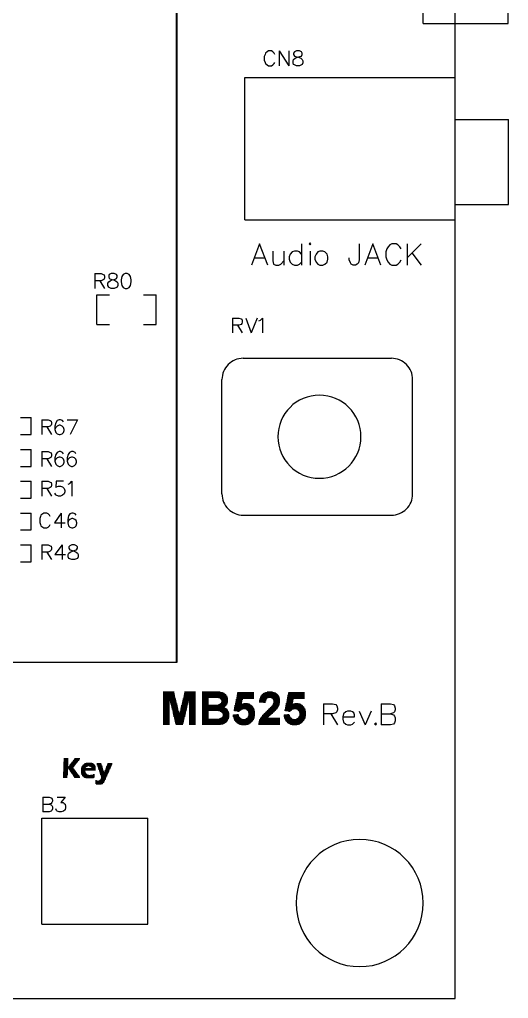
# Model space of a CAD drawing. Extents: x 38.11 to 42.78, y 50.2 to 57.
# Drawn here: x 41.623 to 42.776, y 50.2 to 52.509 of the extents above; entities that cross this region are included whole.
import ezdxf

# ---------------------------------------------------------------- set-up
doc = ezdxf.new("R2010")
doc.units = 0
doc.layers.add('gm1', color=3, linetype='CONTINUOUS')
doc.layers.add('gto', color=1, linetype='CONTINUOUS')

msp = doc.modelspace()

# ---------------------------------------------------------------- linework, layer by layer
at = {"layer": 'gm1', "color": 3}
msp.add_lwpolyline([(38.15, 50.2), (42.65, 50.2), (42.65, 57)], dxfattribs=at)
at = {"layer": 'gto', "color": 1}
for points in [[(38.15, 50.2), (42.65, 50.2), (42.65, 57)], [(42.575, 52.5), (42.575, 53.8), (42.775, 53.8)], [(42.775, 52.5), (42.775, 53.8)], [(41.993, 50.993), (41.993, 52.725)], [(41.994, 50.993), (41.994, 52.725)], [(42.575, 52.5), (42.775, 52.5)], [(42.225, 52.427), (42.223, 52.43), (42.22, 52.433), (42.217, 52.435), (42.21, 52.435), (42.207, 52.433), (42.203, 52.43), (42.202, 52.427), (42.2, 52.422), (42.2, 52.413), (42.202, 52.408), (42.203, 52.405), (42.207, 52.402), (42.21, 52.4), (42.217, 52.4), (42.22, 52.402), (42.223, 52.405), (42.225, 52.408)], [(42.235, 52.435), (42.235, 52.4)], [(42.235, 52.435), (42.258, 52.4)], [(42.258, 52.435), (42.258, 52.4)], [(42.276, 52.435), (42.271, 52.433), (42.269, 52.43), (42.269, 52.427), (42.271, 52.423), (42.274, 52.422), (42.281, 52.42), (42.286, 52.418), (42.289, 52.415), (42.291, 52.412), (42.291, 52.407), (42.289, 52.403), (42.288, 52.402), (42.283, 52.4), (42.276, 52.4), (42.271, 52.402), (42.269, 52.403), (42.268, 52.407), (42.268, 52.412), (42.269, 52.415), (42.273, 52.418), (42.278, 52.42), (42.284, 52.422), (42.288, 52.423), (42.289, 52.427), (42.289, 52.43), (42.288, 52.433), (42.283, 52.435), (42.276, 52.435)], [(42.154, 52.372), (42.65, 52.372)], [(42.154, 52.037), (42.154, 52.372)], [(42.154, 52.037), (42.65, 52.037), (42.65, 52.372)], [(42.65, 52.273), (42.776, 52.273)], [(42.776, 52.073), (42.776, 52.273)], [(42.65, 52.073), (42.776, 52.073)], [(42.208, 51.93), (42.189, 51.98), (42.17, 51.93)], [(42.288, 51.98), (42.288, 51.93)], [(42.306, 51.98), (42.308, 51.978), (42.31, 51.98), (42.308, 51.982), (42.306, 51.98)], [(42.424, 51.98), (42.424, 51.942), (42.422, 51.935), (42.419, 51.932), (42.415, 51.93), (42.41, 51.93), (42.405, 51.932), (42.403, 51.935), (42.4, 51.942), (42.4, 51.947)], [(42.475, 51.93), (42.456, 51.98), (42.437, 51.93)], [(42.523, 51.968), (42.52, 51.973), (42.515, 51.978), (42.511, 51.98), (42.501, 51.98), (42.496, 51.978), (42.492, 51.973), (42.489, 51.968), (42.487, 51.961), (42.487, 51.949), (42.489, 51.942), (42.492, 51.937), (42.496, 51.932), (42.501, 51.93), (42.511, 51.93), (42.515, 51.932), (42.52, 51.937), (42.523, 51.942)], [(42.537, 51.98), (42.537, 51.93)], [(42.57, 51.98), (42.537, 51.947)], [(42.22, 51.963), (42.22, 51.94), (42.222, 51.932), (42.227, 51.93), (42.234, 51.93), (42.239, 51.932), (42.246, 51.94)], [(42.246, 51.963), (42.246, 51.93)], [(42.288, 51.956), (42.283, 51.961), (42.278, 51.963), (42.271, 51.963), (42.266, 51.961), (42.261, 51.956), (42.259, 51.949), (42.259, 51.944), (42.261, 51.937), (42.266, 51.932), (42.271, 51.93), (42.278, 51.93), (42.283, 51.932), (42.288, 51.937)], [(42.308, 51.963), (42.308, 51.93)], [(42.331, 51.963), (42.326, 51.961), (42.322, 51.956), (42.319, 51.949), (42.319, 51.944), (42.322, 51.937), (42.326, 51.932), (42.331, 51.93), (42.338, 51.93), (42.343, 51.932), (42.348, 51.937), (42.35, 51.944), (42.35, 51.949), (42.348, 51.956), (42.343, 51.961), (42.338, 51.963), (42.331, 51.963)], [(42.548, 51.959), (42.57, 51.93)], [(42.177, 51.947), (42.201, 51.947)], [(42.444, 51.947), (42.468, 51.947)], [(41.8, 51.91), (41.8, 51.875)], [(41.8, 51.91), (41.815, 51.91), (41.82, 51.908), (41.822, 51.907), (41.823, 51.903), (41.823, 51.9), (41.822, 51.897), (41.82, 51.895), (41.815, 51.893), (41.8, 51.893)], [(41.839, 51.91), (41.834, 51.908), (41.833, 51.905), (41.833, 51.902), (41.834, 51.898), (41.838, 51.897), (41.844, 51.895), (41.849, 51.893), (41.853, 51.89), (41.854, 51.887), (41.854, 51.882), (41.853, 51.878), (41.851, 51.877), (41.846, 51.875), (41.839, 51.875), (41.834, 51.877), (41.833, 51.878), (41.831, 51.882), (41.831, 51.887), (41.833, 51.89), (41.836, 51.893), (41.841, 51.895), (41.848, 51.897), (41.851, 51.898), (41.853, 51.902), (41.853, 51.905), (41.851, 51.908), (41.846, 51.91), (41.839, 51.91)], [(41.872, 51.91), (41.867, 51.908), (41.864, 51.903), (41.862, 51.895), (41.862, 51.89), (41.864, 51.882), (41.867, 51.877), (41.872, 51.875), (41.876, 51.875), (41.881, 51.877), (41.884, 51.882), (41.886, 51.89), (41.886, 51.895), (41.884, 51.903), (41.881, 51.908), (41.876, 51.91), (41.872, 51.91)], [(41.812, 51.893), (41.823, 51.875)], [(41.805, 51.86), (41.835, 51.86)], [(41.805, 51.79), (41.805, 51.86)], [(41.915, 51.79), (41.945, 51.79), (41.945, 51.86)], [(41.915, 51.86), (41.945, 51.86)], [(42.125, 51.805), (42.125, 51.77)], [(42.125, 51.805), (42.14, 51.805), (42.145, 51.803), (42.147, 51.802), (42.148, 51.798), (42.148, 51.795), (42.147, 51.792), (42.145, 51.79), (42.14, 51.788), (42.125, 51.788)], [(42.156, 51.805), (42.169, 51.77)], [(42.183, 51.805), (42.169, 51.77)], [(42.187, 51.798), (42.191, 51.8), (42.196, 51.805), (42.196, 51.77)], [(41.805, 51.79), (41.835, 51.79)], [(42.137, 51.788), (42.148, 51.77)], [(42.15, 51.71), (42.5, 51.71)], [(42.1, 51.39), (42.1, 51.66)], [(42.55, 51.39), (42.55, 51.66)], [(41.625, 51.57), (41.65, 51.57)], [(41.65, 51.53), (41.65, 51.57)], [(41.675, 51.565), (41.675, 51.53)], [(41.675, 51.565), (41.69, 51.565), (41.695, 51.563), (41.697, 51.562), (41.698, 51.558), (41.698, 51.555), (41.697, 51.552), (41.695, 51.55), (41.69, 51.548), (41.675, 51.548)], [(41.726, 51.56), (41.724, 51.563), (41.719, 51.565), (41.716, 51.565), (41.711, 51.563), (41.708, 51.558), (41.706, 51.55), (41.706, 51.542), (41.708, 51.535), (41.711, 51.532), (41.716, 51.53), (41.718, 51.53), (41.723, 51.532), (41.726, 51.535), (41.728, 51.54), (41.728, 51.542), (41.726, 51.547), (41.723, 51.55), (41.718, 51.552), (41.716, 51.552), (41.711, 51.55), (41.708, 51.547), (41.706, 51.542)], [(41.735, 51.565), (41.759, 51.565)], [(41.759, 51.565), (41.742, 51.53)], [(41.687, 51.548), (41.698, 51.53)], [(41.625, 51.53), (41.65, 51.53)], [(41.625, 51.495), (41.65, 51.495)], [(41.65, 51.455), (41.65, 51.495)], [(41.675, 51.49), (41.675, 51.455)], [(41.675, 51.49), (41.69, 51.49), (41.695, 51.488), (41.697, 51.487), (41.698, 51.483), (41.698, 51.48), (41.697, 51.477), (41.695, 51.475), (41.69, 51.473), (41.675, 51.473)], [(41.687, 51.473), (41.698, 51.455)], [(41.726, 51.485), (41.724, 51.488), (41.719, 51.49), (41.716, 51.49), (41.711, 51.488), (41.708, 51.483), (41.706, 51.475), (41.706, 51.467), (41.708, 51.46), (41.711, 51.457), (41.716, 51.455), (41.718, 51.455), (41.723, 51.457), (41.726, 51.46), (41.728, 51.465), (41.728, 51.467), (41.726, 51.472), (41.723, 51.475), (41.718, 51.477), (41.716, 51.477), (41.711, 51.475), (41.708, 51.472), (41.706, 51.467)], [(41.755, 51.485), (41.754, 51.488), (41.749, 51.49), (41.745, 51.49), (41.74, 51.488), (41.737, 51.483), (41.735, 51.475), (41.735, 51.467), (41.737, 51.46), (41.74, 51.457), (41.745, 51.455), (41.747, 51.455), (41.752, 51.457), (41.755, 51.46), (41.757, 51.465), (41.757, 51.467), (41.755, 51.472), (41.752, 51.475), (41.747, 51.477), (41.745, 51.477), (41.74, 51.475), (41.737, 51.472), (41.735, 51.467)], [(41.625, 51.455), (41.65, 51.455)], [(41.625, 51.38), (41.65, 51.38), (41.65, 51.42)], [(41.625, 51.42), (41.65, 51.42)], [(41.675, 51.42), (41.675, 51.385)], [(41.675, 51.42), (41.69, 51.42), (41.695, 51.418), (41.697, 51.417), (41.698, 51.413), (41.698, 51.41), (41.697, 51.407), (41.695, 51.405), (41.69, 51.403), (41.675, 51.403)], [(41.687, 51.403), (41.698, 51.385)], [(41.726, 51.42), (41.709, 51.42), (41.708, 51.405), (41.709, 51.407), (41.714, 51.408), (41.719, 51.408), (41.724, 51.407), (41.728, 51.403), (41.729, 51.398), (41.729, 51.395), (41.728, 51.39), (41.724, 51.387), (41.719, 51.385), (41.714, 51.385), (41.709, 51.387), (41.708, 51.388), (41.706, 51.392)], [(41.737, 51.413), (41.741, 51.415), (41.746, 51.42), (41.746, 51.385)], [(41.625, 51.305), (41.65, 51.305), (41.65, 51.345)], [(41.625, 51.345), (41.65, 51.345)], [(41.695, 51.337), (41.693, 51.34), (41.69, 51.343), (41.687, 51.345), (41.68, 51.345), (41.677, 51.343), (41.673, 51.34), (41.672, 51.337), (41.67, 51.332), (41.67, 51.323), (41.672, 51.318), (41.673, 51.315), (41.677, 51.312), (41.68, 51.31), (41.687, 51.31), (41.69, 51.312), (41.693, 51.315), (41.695, 51.318)], [(41.721, 51.345), (41.705, 51.322), (41.73, 51.322)], [(41.721, 51.345), (41.721, 51.31)], [(41.756, 51.34), (41.754, 51.343), (41.749, 51.345), (41.746, 51.345), (41.741, 51.343), (41.738, 51.338), (41.736, 51.33), (41.736, 51.322), (41.738, 51.315), (41.741, 51.312), (41.746, 51.31), (41.748, 51.31), (41.753, 51.312), (41.756, 51.315), (41.758, 51.32), (41.758, 51.322), (41.756, 51.327), (41.753, 51.33), (41.748, 51.332), (41.746, 51.332), (41.741, 51.33), (41.738, 51.327), (41.736, 51.322)], [(42.15, 51.34), (42.5, 51.34)], [(41.625, 51.27), (41.65, 51.27)], [(41.65, 51.23), (41.65, 51.27)], [(41.675, 51.27), (41.675, 51.235)], [(41.675, 51.27), (41.69, 51.27), (41.695, 51.268), (41.697, 51.267), (41.698, 51.263), (41.698, 51.26), (41.697, 51.257), (41.695, 51.255), (41.69, 51.253), (41.675, 51.253)], [(41.723, 51.27), (41.706, 51.247), (41.731, 51.247)], [(41.723, 51.27), (41.723, 51.235)], [(41.746, 51.27), (41.741, 51.268), (41.739, 51.265), (41.739, 51.262), (41.741, 51.258), (41.744, 51.257), (41.751, 51.255), (41.756, 51.253), (41.759, 51.25), (41.761, 51.247), (41.761, 51.242), (41.759, 51.238), (41.757, 51.237), (41.752, 51.235), (41.746, 51.235), (41.741, 51.237), (41.739, 51.238), (41.737, 51.242), (41.737, 51.247), (41.739, 51.25), (41.742, 51.253), (41.747, 51.255), (41.754, 51.257), (41.757, 51.258), (41.759, 51.262), (41.759, 51.265), (41.757, 51.268), (41.752, 51.27), (41.746, 51.27)], [(41.687, 51.253), (41.698, 51.235)], [(41.625, 51.23), (41.65, 51.23)], [(39.999, 50.993), (41.993, 50.993)], [(40, 50.993), (41.994, 50.993)], [(41.961, 50.923), (41.987, 50.923)], [(41.961, 50.922), (41.987, 50.922)], [(41.961, 50.921), (41.987, 50.921)], [(41.961, 50.92), (41.987, 50.92)], [(41.961, 50.919), (41.988, 50.919)], [(41.961, 50.918), (41.988, 50.918)], [(41.961, 50.917), (41.988, 50.917)], [(41.961, 50.916), (41.988, 50.916)], [(41.961, 50.915), (41.989, 50.915)], [(41.961, 50.914), (41.989, 50.914)], [(42.01, 50.915), (42.038, 50.915)], [(42.01, 50.914), (42.038, 50.914)], [(42.011, 50.919), (42.038, 50.919)], [(42.011, 50.918), (42.038, 50.918)], [(42.011, 50.917), (42.038, 50.917)], [(42.011, 50.916), (42.038, 50.916)], [(42.012, 50.923), (42.038, 50.923)], [(42.012, 50.922), (42.038, 50.922)], [(42.012, 50.921), (42.038, 50.921)], [(42.012, 50.92), (42.038, 50.92)], [(42.053, 50.923), (42.096, 50.923)], [(42.053, 50.922), (42.101, 50.922)], [(42.053, 50.921), (42.103, 50.921)], [(42.053, 50.92), (42.105, 50.92)], [(42.053, 50.919), (42.106, 50.919)], [(42.053, 50.918), (42.108, 50.918)], [(42.053, 50.917), (42.109, 50.917)], [(42.053, 50.916), (42.11, 50.916)], [(42.053, 50.915), (42.11, 50.915)], [(42.053, 50.914), (42.111, 50.914)], [(42.135, 50.915), (42.175, 50.915)], [(42.135, 50.914), (42.175, 50.914)], [(42.136, 50.92), (42.175, 50.92)], [(42.136, 50.919), (42.175, 50.919)], [(42.136, 50.918), (42.175, 50.918)], [(42.136, 50.917), (42.175, 50.917)], [(42.136, 50.916), (42.175, 50.916)], [(42.137, 50.922), (42.175, 50.922)], [(42.137, 50.921), (42.175, 50.921)], [(42.192, 50.914), (42.234, 50.914)], [(42.193, 50.915), (42.233, 50.915)], [(42.194, 50.916), (42.232, 50.916)], [(42.195, 50.917), (42.231, 50.917)], [(42.196, 50.918), (42.23, 50.918)], [(42.197, 50.919), (42.229, 50.919)], [(42.199, 50.92), (42.227, 50.92)], [(42.201, 50.921), (42.226, 50.921)], [(42.203, 50.922), (42.223, 50.922)], [(42.207, 50.923), (42.219, 50.923)], [(42.255, 50.915), (42.295, 50.915)], [(42.255, 50.914), (42.295, 50.914)], [(42.256, 50.92), (42.295, 50.92)], [(42.256, 50.919), (42.295, 50.919)], [(42.256, 50.918), (42.295, 50.918)], [(42.256, 50.917), (42.295, 50.917)], [(42.256, 50.916), (42.295, 50.916)], [(42.257, 50.922), (42.295, 50.922)], [(42.257, 50.921), (42.295, 50.921)], [(41.961, 50.913), (41.989, 50.913)], [(41.961, 50.912), (41.989, 50.912)], [(41.961, 50.911), (41.99, 50.911)], [(41.961, 50.91), (41.99, 50.91)], [(41.961, 50.909), (41.99, 50.909)], [(41.961, 50.908), (41.99, 50.908)], [(41.961, 50.907), (41.976, 50.907)], [(41.961, 50.906), (41.976, 50.906)], [(41.961, 50.905), (41.976, 50.905)], [(41.961, 50.904), (41.976, 50.904)], [(41.961, 50.903), (41.976, 50.903)], [(41.961, 50.902), (41.976, 50.902)], [(41.961, 50.901), (41.976, 50.901)], [(41.961, 50.9), (41.976, 50.9)], [(41.961, 50.899), (41.976, 50.899)], [(41.961, 50.898), (41.976, 50.898)], [(41.961, 50.897), (41.976, 50.897)], [(41.961, 50.896), (41.976, 50.896)], [(41.961, 50.895), (41.976, 50.895)], [(41.961, 50.894), (41.976, 50.894)], [(41.961, 50.893), (41.976, 50.893)], [(41.961, 50.892), (41.976, 50.892)], [(41.961, 50.891), (41.976, 50.891)], [(41.977, 50.907), (41.991, 50.907)], [(41.977, 50.906), (41.991, 50.906)], [(41.977, 50.905), (41.991, 50.905)], [(41.977, 50.904), (41.991, 50.904)], [(41.977, 50.903), (41.992, 50.903)], [(41.978, 50.902), (41.992, 50.902)], [(41.978, 50.901), (41.992, 50.901)], [(41.978, 50.9), (41.992, 50.9)], [(41.978, 50.899), (41.993, 50.899)], [(41.979, 50.898), (41.993, 50.898)], [(41.979, 50.897), (41.993, 50.897)], [(41.979, 50.896), (41.993, 50.896)], [(41.979, 50.895), (41.994, 50.895)], [(41.98, 50.894), (41.994, 50.894)], [(41.98, 50.893), (41.994, 50.893)], [(41.98, 50.892), (41.994, 50.892)], [(41.98, 50.891), (41.995, 50.891)], [(42.004, 50.891), (42.019, 50.891)], [(42.005, 50.895), (42.02, 50.895)], [(42.005, 50.894), (42.019, 50.894)], [(42.005, 50.893), (42.019, 50.893)], [(42.005, 50.892), (42.019, 50.892)], [(42.006, 50.899), (42.021, 50.899)], [(42.006, 50.898), (42.02, 50.898)], [(42.006, 50.897), (42.02, 50.897)], [(42.006, 50.896), (42.02, 50.896)], [(42.007, 50.903), (42.022, 50.903)], [(42.007, 50.902), (42.021, 50.902)], [(42.007, 50.901), (42.021, 50.901)], [(42.007, 50.9), (42.021, 50.9)], [(42.008, 50.907), (42.022, 50.907)], [(42.008, 50.906), (42.022, 50.906)], [(42.008, 50.905), (42.022, 50.905)], [(42.008, 50.904), (42.022, 50.904)], [(42.009, 50.911), (42.038, 50.911)], [(42.009, 50.91), (42.038, 50.91)], [(42.009, 50.909), (42.038, 50.909)], [(42.009, 50.908), (42.038, 50.908)], [(42.01, 50.913), (42.038, 50.913)], [(42.01, 50.912), (42.038, 50.912)], [(42.023, 50.907), (42.038, 50.907)], [(42.023, 50.906), (42.038, 50.906)], [(42.023, 50.905), (42.038, 50.905)], [(42.023, 50.904), (42.038, 50.904)], [(42.023, 50.903), (42.038, 50.903)], [(42.023, 50.902), (42.038, 50.902)], [(42.023, 50.901), (42.038, 50.901)], [(42.023, 50.9), (42.038, 50.9)], [(42.023, 50.899), (42.038, 50.899)], [(42.023, 50.898), (42.038, 50.898)], [(42.023, 50.897), (42.038, 50.897)], [(42.023, 50.896), (42.038, 50.896)], [(42.023, 50.895), (42.038, 50.895)], [(42.023, 50.894), (42.038, 50.894)], [(42.023, 50.893), (42.038, 50.893)], [(42.023, 50.892), (42.038, 50.892)], [(42.023, 50.891), (42.038, 50.891)], [(42.053, 50.913), (42.112, 50.913)], [(42.053, 50.912), (42.112, 50.912)], [(42.053, 50.911), (42.113, 50.911)], [(42.053, 50.91), (42.068, 50.91)], [(42.053, 50.909), (42.068, 50.909)], [(42.053, 50.908), (42.068, 50.908)], [(42.053, 50.907), (42.068, 50.907)], [(42.053, 50.906), (42.068, 50.906)], [(42.053, 50.905), (42.068, 50.905)], [(42.053, 50.904), (42.068, 50.904)], [(42.053, 50.903), (42.068, 50.903)], [(42.053, 50.902), (42.068, 50.902)], [(42.053, 50.901), (42.068, 50.901)], [(42.053, 50.9), (42.068, 50.9)], [(42.053, 50.899), (42.068, 50.899)], [(42.053, 50.898), (42.068, 50.898)], [(42.053, 50.897), (42.068, 50.897)], [(42.053, 50.896), (42.068, 50.896)], [(42.053, 50.895), (42.068, 50.895)], [(42.053, 50.894), (42.068, 50.894)], [(42.053, 50.893), (42.068, 50.893)], [(42.053, 50.892), (42.11, 50.892)], [(42.053, 50.891), (42.109, 50.891)], [(42.092, 50.91), (42.113, 50.91)], [(42.092, 50.893), (42.111, 50.893)], [(42.094, 50.894), (42.111, 50.894)], [(42.095, 50.909), (42.113, 50.909)], [(42.096, 50.908), (42.114, 50.908)], [(42.096, 50.895), (42.112, 50.895)], [(42.097, 50.907), (42.114, 50.907)], [(42.097, 50.896), (42.112, 50.896)], [(42.098, 50.906), (42.114, 50.906)], [(42.098, 50.905), (42.114, 50.905)], [(42.098, 50.898), (42.113, 50.898)], [(42.098, 50.897), (42.113, 50.897)], [(42.099, 50.904), (42.114, 50.904)], [(42.099, 50.903), (42.114, 50.903)], [(42.099, 50.902), (42.114, 50.902)], [(42.099, 50.901), (42.114, 50.901)], [(42.099, 50.9), (42.114, 50.9)], [(42.099, 50.899), (42.113, 50.899)], [(42.13, 50.891), (42.17, 50.891)], [(42.131, 50.896), (42.146, 50.896)], [(42.131, 50.895), (42.146, 50.895)], [(42.131, 50.894), (42.146, 50.894)], [(42.131, 50.893), (42.167, 50.893)], [(42.131, 50.892), (42.169, 50.892)], [(42.132, 50.9), (42.147, 50.9)], [(42.132, 50.899), (42.147, 50.899)], [(42.132, 50.898), (42.147, 50.898)], [(42.132, 50.897), (42.147, 50.897)], [(42.133, 50.905), (42.148, 50.905)], [(42.133, 50.904), (42.148, 50.904)], [(42.133, 50.903), (42.148, 50.903)], [(42.133, 50.902), (42.148, 50.902)], [(42.133, 50.901), (42.148, 50.901)], [(42.134, 50.91), (42.175, 50.91)], [(42.134, 50.909), (42.175, 50.909)], [(42.134, 50.908), (42.175, 50.908)], [(42.134, 50.907), (42.149, 50.907)], [(42.134, 50.906), (42.149, 50.906)], [(42.135, 50.913), (42.175, 50.913)], [(42.135, 50.912), (42.175, 50.912)], [(42.135, 50.911), (42.175, 50.911)], [(42.147, 50.894), (42.166, 50.894)], [(42.149, 50.895), (42.164, 50.895)], [(42.152, 50.896), (42.16, 50.896)], [(42.188, 50.903), (42.204, 50.903)], [(42.188, 50.902), (42.203, 50.902)], [(42.188, 50.901), (42.203, 50.901)], [(42.188, 50.9), (42.203, 50.9)], [(42.189, 50.907), (42.205, 50.907)], [(42.189, 50.906), (42.205, 50.906)], [(42.189, 50.905), (42.204, 50.905)], [(42.189, 50.904), (42.204, 50.904)], [(42.19, 50.91), (42.209, 50.91)], [(42.19, 50.909), (42.207, 50.909)], [(42.19, 50.908), (42.206, 50.908)], [(42.191, 50.912), (42.235, 50.912)], [(42.191, 50.911), (42.235, 50.911)], [(42.192, 50.913), (42.234, 50.913)], [(42.198, 50.899), (42.203, 50.899)], [(42.216, 50.91), (42.236, 50.91)], [(42.218, 50.909), (42.236, 50.909)], [(42.219, 50.908), (42.236, 50.908)], [(42.219, 50.892), (42.235, 50.892)], [(42.219, 50.891), (42.234, 50.891)], [(42.22, 50.907), (42.237, 50.907)], [(42.22, 50.894), (42.236, 50.894)], [(42.22, 50.893), (42.235, 50.893)], [(42.221, 50.906), (42.237, 50.906)], [(42.221, 50.905), (42.237, 50.905)], [(42.221, 50.896), (42.236, 50.896)], [(42.221, 50.895), (42.236, 50.895)], [(42.222, 50.904), (42.237, 50.904)], [(42.222, 50.903), (42.237, 50.903)], [(42.222, 50.902), (42.237, 50.902)], [(42.222, 50.901), (42.237, 50.901)], [(42.222, 50.9), (42.237, 50.9)], [(42.222, 50.899), (42.237, 50.899)], [(42.222, 50.898), (42.237, 50.898)], [(42.222, 50.897), (42.236, 50.897)], [(42.25, 50.891), (42.29, 50.891)], [(42.251, 50.896), (42.266, 50.896)], [(42.251, 50.895), (42.266, 50.895)], [(42.251, 50.894), (42.266, 50.894)], [(42.251, 50.893), (42.287, 50.893)], [(42.251, 50.892), (42.289, 50.892)], [(42.252, 50.9), (42.267, 50.9)], [(42.252, 50.899), (42.267, 50.899)], [(42.252, 50.898), (42.267, 50.898)], [(42.252, 50.897), (42.267, 50.897)], [(42.253, 50.905), (42.268, 50.905)], [(42.253, 50.904), (42.268, 50.904)], [(42.253, 50.903), (42.268, 50.903)], [(42.253, 50.902), (42.268, 50.902)], [(42.253, 50.901), (42.268, 50.901)], [(42.254, 50.91), (42.295, 50.91)], [(42.254, 50.909), (42.295, 50.909)], [(42.254, 50.908), (42.295, 50.908)], [(42.254, 50.907), (42.269, 50.907)], [(42.254, 50.906), (42.269, 50.906)], [(42.255, 50.913), (42.295, 50.913)], [(42.255, 50.912), (42.295, 50.912)], [(42.255, 50.911), (42.295, 50.911)], [(42.267, 50.894), (42.286, 50.894)], [(42.269, 50.895), (42.284, 50.895)], [(42.272, 50.896), (42.28, 50.896)], [(42.34, 50.895), (42.34, 50.845)], [(42.34, 50.895), (42.361, 50.895), (42.369, 50.893), (42.371, 50.89), (42.373, 50.885), (42.373, 50.881), (42.371, 50.876), (42.369, 50.874), (42.361, 50.871), (42.34, 50.871)], [(42.476, 50.895), (42.476, 50.845)], [(42.476, 50.895), (42.498, 50.895), (42.505, 50.893), (42.507, 50.89), (42.509, 50.885), (42.509, 50.881), (42.507, 50.876), (42.505, 50.874), (42.498, 50.871)], [(41.961, 50.89), (41.976, 50.89)], [(41.961, 50.889), (41.976, 50.889)], [(41.961, 50.888), (41.976, 50.888)], [(41.961, 50.887), (41.976, 50.887)], [(41.961, 50.886), (41.976, 50.886)], [(41.961, 50.885), (41.976, 50.885)], [(41.961, 50.884), (41.976, 50.884)], [(41.961, 50.883), (41.976, 50.883)], [(41.961, 50.882), (41.976, 50.882)], [(41.961, 50.881), (41.976, 50.881)], [(41.961, 50.88), (41.976, 50.88)], [(41.961, 50.879), (41.976, 50.879)], [(41.961, 50.878), (41.976, 50.878)], [(41.961, 50.877), (41.976, 50.877)], [(41.961, 50.876), (41.976, 50.876)], [(41.961, 50.875), (41.976, 50.875)], [(41.961, 50.874), (41.976, 50.874)], [(41.961, 50.873), (41.976, 50.873)], [(41.961, 50.872), (41.976, 50.872)], [(41.961, 50.871), (41.976, 50.871)], [(41.961, 50.87), (41.976, 50.87)], [(41.961, 50.869), (41.976, 50.869)], [(41.961, 50.868), (41.976, 50.868)], [(41.981, 50.89), (41.995, 50.89)], [(41.981, 50.889), (41.995, 50.889)], [(41.981, 50.888), (41.995, 50.888)], [(41.981, 50.887), (41.996, 50.887)], [(41.982, 50.886), (41.996, 50.886)], [(41.982, 50.885), (41.996, 50.885)], [(41.982, 50.884), (41.996, 50.884)], [(41.982, 50.883), (41.997, 50.883)], [(41.983, 50.882), (41.997, 50.882)], [(41.983, 50.881), (41.997, 50.881)], [(41.983, 50.88), (41.997, 50.88)], [(41.983, 50.879), (41.997, 50.879)], [(41.984, 50.878), (41.998, 50.878)], [(41.984, 50.877), (41.998, 50.877)], [(41.984, 50.876), (41.998, 50.876)], [(41.984, 50.875), (41.998, 50.875)], [(41.984, 50.874), (41.999, 50.874)], [(41.985, 50.873), (41.999, 50.873)], [(41.985, 50.872), (41.999, 50.872)], [(41.985, 50.871), (41.999, 50.871)], [(41.985, 50.87), (42.014, 50.87)], [(41.986, 50.869), (42.013, 50.869)], [(41.986, 50.868), (42.013, 50.868)], [(42, 50.874), (42.015, 50.874)], [(42, 50.873), (42.014, 50.873)], [(42, 50.872), (42.014, 50.872)], [(42, 50.871), (42.014, 50.871)], [(42.001, 50.878), (42.015, 50.878)], [(42.001, 50.877), (42.015, 50.877)], [(42.001, 50.876), (42.015, 50.876)], [(42.001, 50.875), (42.015, 50.875)], [(42.002, 50.883), (42.017, 50.883)], [(42.002, 50.882), (42.016, 50.882)], [(42.002, 50.881), (42.016, 50.881)], [(42.002, 50.88), (42.016, 50.88)], [(42.002, 50.879), (42.016, 50.879)], [(42.003, 50.887), (42.018, 50.887)], [(42.003, 50.886), (42.017, 50.886)], [(42.003, 50.885), (42.017, 50.885)], [(42.003, 50.884), (42.017, 50.884)], [(42.004, 50.89), (42.018, 50.89)], [(42.004, 50.889), (42.018, 50.889)], [(42.004, 50.888), (42.018, 50.888)], [(42.023, 50.89), (42.038, 50.89)], [(42.023, 50.889), (42.038, 50.889)], [(42.023, 50.888), (42.038, 50.888)], [(42.023, 50.887), (42.038, 50.887)], [(42.023, 50.886), (42.038, 50.886)], [(42.023, 50.885), (42.038, 50.885)], [(42.023, 50.884), (42.038, 50.884)], [(42.023, 50.883), (42.038, 50.883)], [(42.023, 50.882), (42.038, 50.882)], [(42.023, 50.881), (42.038, 50.881)], [(42.023, 50.88), (42.038, 50.88)], [(42.023, 50.879), (42.038, 50.879)], [(42.023, 50.878), (42.038, 50.878)], [(42.023, 50.877), (42.038, 50.877)], [(42.023, 50.876), (42.038, 50.876)], [(42.023, 50.875), (42.038, 50.875)], [(42.023, 50.874), (42.038, 50.874)], [(42.023, 50.873), (42.038, 50.873)], [(42.023, 50.872), (42.038, 50.872)], [(42.023, 50.871), (42.038, 50.871)], [(42.023, 50.87), (42.038, 50.87)], [(42.023, 50.869), (42.038, 50.869)], [(42.023, 50.868), (42.038, 50.868)], [(42.053, 50.89), (42.108, 50.89)], [(42.053, 50.889), (42.107, 50.889)], [(42.053, 50.888), (42.105, 50.888)], [(42.053, 50.887), (42.104, 50.887)], [(42.053, 50.886), (42.106, 50.886)], [(42.053, 50.885), (42.108, 50.885)], [(42.053, 50.884), (42.11, 50.884)], [(42.053, 50.883), (42.111, 50.883)], [(42.053, 50.882), (42.112, 50.882)], [(42.053, 50.881), (42.113, 50.881)], [(42.053, 50.88), (42.114, 50.88)], [(42.053, 50.879), (42.068, 50.879)], [(42.053, 50.878), (42.068, 50.878)], [(42.053, 50.877), (42.068, 50.877)], [(42.053, 50.876), (42.068, 50.876)], [(42.053, 50.875), (42.068, 50.875)], [(42.053, 50.874), (42.068, 50.874)], [(42.053, 50.873), (42.068, 50.873)], [(42.053, 50.872), (42.068, 50.872)], [(42.053, 50.871), (42.068, 50.871)], [(42.053, 50.87), (42.068, 50.87)], [(42.053, 50.869), (42.068, 50.869)], [(42.053, 50.868), (42.068, 50.868)], [(42.092, 50.879), (42.114, 50.879)], [(42.096, 50.878), (42.115, 50.878)], [(42.098, 50.877), (42.115, 50.877)], [(42.099, 50.876), (42.116, 50.876)], [(42.1, 50.875), (42.116, 50.875)], [(42.101, 50.874), (42.116, 50.874)], [(42.101, 50.873), (42.117, 50.873)], [(42.102, 50.872), (42.117, 50.872)], [(42.102, 50.871), (42.117, 50.871)], [(42.102, 50.87), (42.117, 50.87)], [(42.102, 50.869), (42.117, 50.869)], [(42.102, 50.868), (42.117, 50.868)], [(42.126, 50.868), (42.139, 50.868)], [(42.127, 50.869), (42.139, 50.869)], [(42.128, 50.881), (42.145, 50.881)], [(42.128, 50.88), (42.143, 50.88)], [(42.129, 50.886), (42.174, 50.886)], [(42.129, 50.885), (42.175, 50.885)], [(42.129, 50.884), (42.175, 50.884)], [(42.129, 50.883), (42.149, 50.883)], [(42.129, 50.882), (42.146, 50.882)], [(42.13, 50.89), (42.171, 50.89)], [(42.13, 50.889), (42.172, 50.889)], [(42.13, 50.888), (42.173, 50.888)], [(42.13, 50.887), (42.174, 50.887)], [(42.13, 50.879), (42.142, 50.879)], [(42.135, 50.87), (42.139, 50.87)], [(42.137, 50.878), (42.141, 50.878)], [(42.156, 50.883), (42.176, 50.883)], [(42.158, 50.882), (42.176, 50.882)], [(42.159, 50.881), (42.177, 50.881)], [(42.16, 50.88), (42.177, 50.88)], [(42.161, 50.879), (42.177, 50.879)], [(42.162, 50.878), (42.177, 50.878)], [(42.162, 50.877), (42.178, 50.877)], [(42.162, 50.876), (42.178, 50.876)], [(42.163, 50.875), (42.178, 50.875)], [(42.163, 50.874), (42.178, 50.874)], [(42.163, 50.873), (42.178, 50.873)], [(42.163, 50.872), (42.178, 50.872)], [(42.163, 50.871), (42.178, 50.871)], [(42.163, 50.87), (42.178, 50.87)], [(42.163, 50.869), (42.178, 50.869)], [(42.163, 50.868), (42.178, 50.868)], [(42.196, 50.868), (42.213, 50.868)], [(42.197, 50.869), (42.214, 50.869)], [(42.198, 50.87), (42.215, 50.87)], [(42.199, 50.871), (42.217, 50.871)], [(42.2, 50.872), (42.218, 50.872)], [(42.201, 50.873), (42.219, 50.873)], [(42.202, 50.874), (42.22, 50.874)], [(42.203, 50.875), (42.221, 50.875)], [(42.204, 50.876), (42.222, 50.876)], [(42.205, 50.877), (42.223, 50.877)], [(42.206, 50.878), (42.224, 50.878)], [(42.207, 50.879), (42.225, 50.879)], [(42.208, 50.88), (42.226, 50.88)], [(42.209, 50.881), (42.227, 50.881)], [(42.21, 50.882), (42.228, 50.882)], [(42.211, 50.883), (42.229, 50.883)], [(42.212, 50.884), (42.23, 50.884)], [(42.213, 50.885), (42.231, 50.885)], [(42.214, 50.886), (42.231, 50.886)], [(42.215, 50.887), (42.232, 50.887)], [(42.216, 50.888), (42.233, 50.888)], [(42.217, 50.889), (42.233, 50.889)], [(42.218, 50.89), (42.234, 50.89)], [(42.246, 50.868), (42.259, 50.868)], [(42.247, 50.869), (42.259, 50.869)], [(42.248, 50.881), (42.265, 50.881)], [(42.248, 50.88), (42.263, 50.88)], [(42.249, 50.886), (42.294, 50.886)], [(42.249, 50.885), (42.295, 50.885)], [(42.249, 50.884), (42.295, 50.884)], [(42.249, 50.883), (42.269, 50.883)], [(42.249, 50.882), (42.266, 50.882)], [(42.25, 50.89), (42.291, 50.89)], [(42.25, 50.889), (42.292, 50.889)], [(42.25, 50.888), (42.293, 50.888)], [(42.25, 50.887), (42.294, 50.887)], [(42.25, 50.879), (42.262, 50.879)], [(42.255, 50.87), (42.259, 50.87)], [(42.257, 50.878), (42.261, 50.878)], [(42.276, 50.883), (42.296, 50.883)], [(42.278, 50.882), (42.296, 50.882)], [(42.279, 50.881), (42.297, 50.881)], [(42.28, 50.88), (42.297, 50.88)], [(42.281, 50.879), (42.297, 50.879)], [(42.282, 50.878), (42.297, 50.878)], [(42.282, 50.877), (42.298, 50.877)], [(42.282, 50.876), (42.298, 50.876)], [(42.283, 50.875), (42.298, 50.875)], [(42.283, 50.874), (42.298, 50.874)], [(42.283, 50.873), (42.298, 50.873)], [(42.283, 50.872), (42.298, 50.872)], [(42.283, 50.871), (42.298, 50.871)], [(42.283, 50.87), (42.298, 50.87)], [(42.283, 50.869), (42.298, 50.869)], [(42.283, 50.868), (42.298, 50.868)], [(42.357, 50.871), (42.373, 50.845)], [(42.385, 50.864), (42.413, 50.864), (42.413, 50.869), (42.411, 50.874), (42.408, 50.876), (42.404, 50.878), (42.396, 50.878), (42.392, 50.876), (42.387, 50.871), (42.385, 50.864), (42.385, 50.859), (42.387, 50.852), (42.392, 50.847), (42.396, 50.845), (42.404, 50.845), (42.408, 50.847), (42.413, 50.852)], [(42.424, 50.878), (42.438, 50.845)], [(42.452, 50.878), (42.438, 50.845)], [(42.476, 50.871), (42.498, 50.871), (42.505, 50.869), (42.507, 50.866), (42.509, 50.862), (42.509, 50.855), (42.507, 50.85), (42.505, 50.847), (42.498, 50.845), (42.476, 50.845)], [(41.961, 50.867), (41.976, 50.867)], [(41.961, 50.866), (41.976, 50.866)], [(41.961, 50.865), (41.976, 50.865)], [(41.961, 50.864), (41.976, 50.864)], [(41.961, 50.863), (41.976, 50.863)], [(41.961, 50.862), (41.976, 50.862)], [(41.961, 50.861), (41.976, 50.861)], [(41.961, 50.86), (41.976, 50.86)], [(41.961, 50.859), (41.976, 50.859)], [(41.961, 50.858), (41.976, 50.858)], [(41.961, 50.857), (41.976, 50.857)], [(41.961, 50.856), (41.976, 50.856)], [(41.961, 50.855), (41.976, 50.855)], [(41.961, 50.854), (41.976, 50.854)], [(41.961, 50.853), (41.976, 50.853)], [(41.961, 50.852), (41.976, 50.852)], [(41.961, 50.851), (41.976, 50.851)], [(41.961, 50.85), (41.976, 50.85)], [(41.961, 50.849), (41.976, 50.849)], [(41.961, 50.848), (41.976, 50.848)], [(41.961, 50.847), (41.976, 50.847)], [(41.986, 50.867), (42.013, 50.867)], [(41.986, 50.866), (42.013, 50.866)], [(41.987, 50.865), (42.012, 50.865)], [(41.987, 50.864), (42.012, 50.864)], [(41.987, 50.863), (42.012, 50.863)], [(41.987, 50.862), (42.012, 50.862)], [(41.988, 50.861), (42.011, 50.861)], [(41.988, 50.86), (42.011, 50.86)], [(41.988, 50.859), (42.011, 50.859)], [(41.988, 50.858), (42.011, 50.858)], [(41.989, 50.857), (42.01, 50.857)], [(41.989, 50.856), (42.01, 50.856)], [(41.989, 50.855), (42.01, 50.855)], [(41.989, 50.854), (42.01, 50.854)], [(41.99, 50.853), (42.009, 50.853)], [(41.99, 50.852), (42.009, 50.852)], [(41.99, 50.851), (42.009, 50.851)], [(41.99, 50.85), (42.009, 50.85)], [(41.991, 50.849), (42.008, 50.849)], [(41.991, 50.848), (42.008, 50.848)], [(41.991, 50.847), (42.008, 50.847)], [(42.023, 50.867), (42.038, 50.867)], [(42.023, 50.866), (42.038, 50.866)], [(42.023, 50.865), (42.038, 50.865)], [(42.023, 50.864), (42.038, 50.864)], [(42.023, 50.863), (42.038, 50.863)], [(42.023, 50.862), (42.038, 50.862)], [(42.023, 50.861), (42.038, 50.861)], [(42.023, 50.86), (42.038, 50.86)], [(42.023, 50.859), (42.038, 50.859)], [(42.023, 50.858), (42.038, 50.858)], [(42.023, 50.857), (42.038, 50.857)], [(42.023, 50.856), (42.038, 50.856)], [(42.023, 50.855), (42.038, 50.855)], [(42.023, 50.854), (42.038, 50.854)], [(42.023, 50.853), (42.038, 50.853)], [(42.023, 50.852), (42.038, 50.852)], [(42.023, 50.851), (42.038, 50.851)], [(42.023, 50.85), (42.038, 50.85)], [(42.023, 50.849), (42.038, 50.849)], [(42.023, 50.848), (42.038, 50.848)], [(42.023, 50.847), (42.038, 50.847)], [(42.053, 50.867), (42.068, 50.867)], [(42.053, 50.866), (42.068, 50.866)], [(42.053, 50.865), (42.068, 50.865)], [(42.053, 50.864), (42.068, 50.864)], [(42.053, 50.863), (42.068, 50.863)], [(42.053, 50.862), (42.068, 50.862)], [(42.053, 50.861), (42.068, 50.861)], [(42.053, 50.86), (42.068, 50.86)], [(42.053, 50.859), (42.115, 50.859)], [(42.053, 50.858), (42.114, 50.858)], [(42.053, 50.857), (42.114, 50.857)], [(42.053, 50.856), (42.113, 50.856)], [(42.053, 50.855), (42.112, 50.855)], [(42.053, 50.854), (42.112, 50.854)], [(42.053, 50.853), (42.111, 50.853)], [(42.053, 50.852), (42.11, 50.852)], [(42.053, 50.851), (42.108, 50.851)], [(42.053, 50.85), (42.107, 50.85)], [(42.053, 50.849), (42.105, 50.849)], [(42.053, 50.848), (42.103, 50.848)], [(42.053, 50.847), (42.097, 50.847)], [(42.094, 50.86), (42.115, 50.86)], [(42.097, 50.861), (42.116, 50.861)], [(42.099, 50.862), (42.116, 50.862)], [(42.1, 50.863), (42.116, 50.863)], [(42.101, 50.865), (42.117, 50.865)], [(42.101, 50.864), (42.117, 50.864)], [(42.102, 50.867), (42.117, 50.867)], [(42.102, 50.866), (42.117, 50.866)], [(42.126, 50.867), (42.14, 50.867)], [(42.126, 50.866), (42.14, 50.866)], [(42.127, 50.865), (42.141, 50.865)], [(42.127, 50.864), (42.141, 50.864)], [(42.127, 50.863), (42.142, 50.863)], [(42.128, 50.862), (42.143, 50.862)], [(42.128, 50.861), (42.144, 50.861)], [(42.128, 50.86), (42.145, 50.86)], [(42.129, 50.859), (42.148, 50.859)], [(42.129, 50.858), (42.174, 50.858)], [(42.13, 50.857), (42.174, 50.857)], [(42.13, 50.856), (42.173, 50.856)], [(42.131, 50.855), (42.172, 50.855)], [(42.132, 50.854), (42.171, 50.854)], [(42.133, 50.853), (42.17, 50.853)], [(42.134, 50.852), (42.169, 50.852)], [(42.135, 50.851), (42.168, 50.851)], [(42.136, 50.85), (42.167, 50.85)], [(42.138, 50.849), (42.165, 50.849)], [(42.14, 50.848), (42.164, 50.848)], [(42.142, 50.847), (42.161, 50.847)], [(42.146, 50.846), (42.157, 50.846)], [(42.155, 50.859), (42.175, 50.859)], [(42.157, 50.86), (42.175, 50.86)], [(42.159, 50.861), (42.176, 50.861)], [(42.16, 50.862), (42.176, 50.862)], [(42.161, 50.864), (42.177, 50.864)], [(42.161, 50.863), (42.177, 50.863)], [(42.162, 50.866), (42.177, 50.866)], [(42.162, 50.865), (42.177, 50.865)], [(42.163, 50.867), (42.178, 50.867)], [(42.186, 50.849), (42.237, 50.849)], [(42.186, 50.848), (42.237, 50.848)], [(42.186, 50.847), (42.237, 50.847)], [(42.187, 50.853), (42.237, 50.853)], [(42.187, 50.852), (42.237, 50.852)], [(42.187, 50.851), (42.237, 50.851)], [(42.187, 50.85), (42.237, 50.85)], [(42.188, 50.856), (42.237, 50.856)], [(42.188, 50.855), (42.237, 50.855)], [(42.188, 50.854), (42.237, 50.854)], [(42.189, 50.858), (42.237, 50.858)], [(42.189, 50.857), (42.237, 50.857)], [(42.19, 50.86), (42.237, 50.86)], [(42.19, 50.859), (42.237, 50.859)], [(42.191, 50.861), (42.237, 50.861)], [(42.192, 50.863), (42.209, 50.863)], [(42.192, 50.862), (42.208, 50.862)], [(42.193, 50.864), (42.209, 50.864)], [(42.194, 50.865), (42.21, 50.865)], [(42.195, 50.867), (42.212, 50.867)], [(42.195, 50.866), (42.211, 50.866)], [(42.246, 50.867), (42.26, 50.867)], [(42.246, 50.866), (42.26, 50.866)], [(42.247, 50.865), (42.261, 50.865)], [(42.247, 50.864), (42.261, 50.864)], [(42.247, 50.863), (42.262, 50.863)], [(42.248, 50.862), (42.263, 50.862)], [(42.248, 50.861), (42.264, 50.861)], [(42.248, 50.86), (42.265, 50.86)], [(42.249, 50.859), (42.268, 50.859)], [(42.249, 50.858), (42.294, 50.858)], [(42.25, 50.857), (42.294, 50.857)], [(42.25, 50.856), (42.293, 50.856)], [(42.251, 50.855), (42.292, 50.855)], [(42.252, 50.854), (42.291, 50.854)], [(42.253, 50.853), (42.29, 50.853)], [(42.254, 50.852), (42.289, 50.852)], [(42.255, 50.851), (42.288, 50.851)], [(42.256, 50.85), (42.287, 50.85)], [(42.258, 50.849), (42.285, 50.849)], [(42.26, 50.848), (42.284, 50.848)], [(42.262, 50.847), (42.281, 50.847)], [(42.266, 50.846), (42.277, 50.846)], [(42.275, 50.859), (42.295, 50.859)], [(42.277, 50.86), (42.295, 50.86)], [(42.279, 50.861), (42.296, 50.861)], [(42.28, 50.862), (42.296, 50.862)], [(42.281, 50.864), (42.297, 50.864)], [(42.281, 50.863), (42.297, 50.863)], [(42.282, 50.866), (42.297, 50.866)], [(42.282, 50.865), (42.297, 50.865)], [(42.283, 50.867), (42.298, 50.867)], [(42.463, 50.85), (42.46, 50.847), (42.463, 50.845), (42.465, 50.847), (42.463, 50.85)], [(41.726, 50.757), (41.737, 50.757)], [(41.726, 50.756), (41.737, 50.756)], [(41.726, 50.755), (41.737, 50.755)], [(41.726, 50.754), (41.737, 50.754)], [(41.726, 50.753), (41.737, 50.753)], [(41.726, 50.752), (41.737, 50.752)], [(41.727, 50.766), (41.737, 50.766)], [(41.727, 50.765), (41.737, 50.765)], [(41.727, 50.764), (41.737, 50.764)], [(41.727, 50.763), (41.737, 50.763)], [(41.727, 50.762), (41.737, 50.762)], [(41.727, 50.761), (41.737, 50.761)], [(41.727, 50.76), (41.737, 50.76)], [(41.727, 50.759), (41.737, 50.759)], [(41.727, 50.758), (41.737, 50.758)], [(41.742, 50.752), (41.754, 50.752)], [(41.743, 50.753), (41.755, 50.753)], [(41.744, 50.755), (41.756, 50.755)], [(41.744, 50.754), (41.755, 50.754)], [(41.745, 50.756), (41.757, 50.756)], [(41.746, 50.757), (41.758, 50.757)], [(41.747, 50.758), (41.759, 50.758)], [(41.748, 50.76), (41.76, 50.76)], [(41.748, 50.759), (41.759, 50.759)], [(41.749, 50.761), (41.761, 50.761)], [(41.75, 50.762), (41.762, 50.762)], [(41.751, 50.764), (41.763, 50.764)], [(41.751, 50.763), (41.763, 50.763)], [(41.752, 50.765), (41.764, 50.765)], [(41.753, 50.766), (41.765, 50.766)], [(41.774, 50.752), (41.798, 50.752)], [(41.775, 50.753), (41.797, 50.753)], [(41.777, 50.754), (41.795, 50.754)], [(41.78, 50.755), (41.793, 50.755)], [(41.805, 50.754), (41.815, 50.754)], [(41.805, 50.753), (41.815, 50.753)], [(41.805, 50.752), (41.816, 50.752)], [(41.83, 50.753), (41.841, 50.753)], [(41.83, 50.752), (41.84, 50.752)], [(41.831, 50.754), (41.841, 50.754)], [(41.725, 50.734), (41.736, 50.734)], [(41.725, 50.733), (41.736, 50.733)], [(41.725, 50.732), (41.736, 50.732)], [(41.725, 50.731), (41.736, 50.731)], [(41.725, 50.73), (41.736, 50.73)], [(41.725, 50.729), (41.736, 50.729)], [(41.726, 50.751), (41.736, 50.751)], [(41.726, 50.75), (41.736, 50.75)], [(41.726, 50.749), (41.736, 50.749)], [(41.726, 50.748), (41.736, 50.748)], [(41.726, 50.747), (41.736, 50.747)], [(41.726, 50.746), (41.736, 50.746)], [(41.726, 50.745), (41.736, 50.745)], [(41.726, 50.744), (41.736, 50.744)], [(41.726, 50.743), (41.736, 50.743)], [(41.726, 50.742), (41.736, 50.742)], [(41.726, 50.741), (41.736, 50.741)], [(41.726, 50.74), (41.736, 50.74)], [(41.726, 50.739), (41.736, 50.739)], [(41.726, 50.738), (41.736, 50.738)], [(41.726, 50.737), (41.736, 50.737)], [(41.726, 50.736), (41.736, 50.736)], [(41.726, 50.735), (41.736, 50.735)], [(41.737, 50.746), (41.749, 50.746)], [(41.737, 50.745), (41.748, 50.745)], [(41.737, 50.744), (41.749, 50.744)], [(41.738, 50.747), (41.75, 50.747)], [(41.738, 50.743), (41.75, 50.743)], [(41.739, 50.748), (41.751, 50.748)], [(41.739, 50.742), (41.75, 50.742)], [(41.739, 50.741), (41.751, 50.741)], [(41.74, 50.75), (41.752, 50.75)], [(41.74, 50.749), (41.751, 50.749)], [(41.74, 50.74), (41.752, 50.74)], [(41.741, 50.751), (41.753, 50.751)], [(41.741, 50.739), (41.752, 50.739)], [(41.741, 50.738), (41.753, 50.738)], [(41.742, 50.737), (41.754, 50.737)], [(41.743, 50.736), (41.755, 50.736)], [(41.743, 50.735), (41.755, 50.735)], [(41.744, 50.734), (41.756, 50.734)], [(41.745, 50.733), (41.757, 50.733)], [(41.745, 50.732), (41.758, 50.732)], [(41.746, 50.731), (41.758, 50.731)], [(41.747, 50.73), (41.759, 50.73)], [(41.747, 50.729), (41.76, 50.729)], [(41.768, 50.743), (41.778, 50.743)], [(41.768, 50.742), (41.802, 50.742)], [(41.768, 50.741), (41.802, 50.741)], [(41.768, 50.74), (41.802, 50.74)], [(41.768, 50.739), (41.802, 50.739)], [(41.768, 50.738), (41.777, 50.738)], [(41.768, 50.737), (41.777, 50.737)], [(41.768, 50.736), (41.777, 50.736)], [(41.768, 50.735), (41.777, 50.735)], [(41.768, 50.734), (41.778, 50.734)], [(41.768, 50.733), (41.778, 50.733)], [(41.768, 50.732), (41.778, 50.732)], [(41.769, 50.746), (41.779, 50.746)], [(41.769, 50.745), (41.778, 50.745)], [(41.769, 50.744), (41.778, 50.744)], [(41.769, 50.731), (41.779, 50.731)], [(41.769, 50.73), (41.78, 50.73)], [(41.769, 50.729), (41.781, 50.729)], [(41.77, 50.748), (41.781, 50.748)], [(41.77, 50.747), (41.78, 50.747)], [(41.771, 50.749), (41.784, 50.749)], [(41.772, 50.75), (41.8, 50.75)], [(41.773, 50.751), (41.799, 50.751)], [(41.787, 50.749), (41.801, 50.749)], [(41.79, 50.748), (41.801, 50.748)], [(41.791, 50.747), (41.802, 50.747)], [(41.792, 50.746), (41.802, 50.746)], [(41.792, 50.745), (41.802, 50.745)], [(41.793, 50.744), (41.802, 50.744)], [(41.793, 50.743), (41.802, 50.743)], [(41.806, 50.751), (41.816, 50.751)], [(41.806, 50.75), (41.816, 50.75)], [(41.806, 50.749), (41.817, 50.749)], [(41.807, 50.748), (41.817, 50.748)], [(41.807, 50.747), (41.817, 50.747)], [(41.808, 50.746), (41.818, 50.746)], [(41.808, 50.745), (41.818, 50.745)], [(41.808, 50.744), (41.818, 50.744)], [(41.809, 50.743), (41.818, 50.743)], [(41.809, 50.742), (41.819, 50.742)], [(41.809, 50.741), (41.819, 50.741)], [(41.81, 50.74), (41.819, 50.74)], [(41.81, 50.739), (41.82, 50.739)], [(41.81, 50.738), (41.82, 50.738)], [(41.811, 50.737), (41.82, 50.737)], [(41.811, 50.736), (41.821, 50.736)], [(41.811, 50.735), (41.821, 50.735)], [(41.812, 50.734), (41.821, 50.734)], [(41.812, 50.733), (41.832, 50.733)], [(41.812, 50.732), (41.831, 50.732)], [(41.813, 50.731), (41.831, 50.731)], [(41.813, 50.73), (41.83, 50.73)], [(41.813, 50.729), (41.83, 50.729)], [(41.823, 50.736), (41.833, 50.736)], [(41.823, 50.735), (41.833, 50.735)], [(41.823, 50.734), (41.832, 50.734)], [(41.824, 50.738), (41.834, 50.738)], [(41.824, 50.737), (41.834, 50.737)], [(41.825, 50.741), (41.835, 50.741)], [(41.825, 50.74), (41.835, 50.74)], [(41.825, 50.739), (41.834, 50.739)], [(41.826, 50.743), (41.836, 50.743)], [(41.826, 50.742), (41.836, 50.742)], [(41.827, 50.746), (41.838, 50.746)], [(41.827, 50.745), (41.837, 50.745)], [(41.827, 50.744), (41.837, 50.744)], [(41.828, 50.748), (41.839, 50.748)], [(41.828, 50.747), (41.838, 50.747)], [(41.829, 50.751), (41.84, 50.751)], [(41.829, 50.75), (41.839, 50.75)], [(41.829, 50.749), (41.839, 50.749)], [(41.725, 50.728), (41.736, 50.728)], [(41.725, 50.727), (41.735, 50.727)], [(41.725, 50.726), (41.735, 50.726)], [(41.725, 50.725), (41.735, 50.725)], [(41.725, 50.724), (41.735, 50.724)], [(41.725, 50.723), (41.735, 50.723)], [(41.725, 50.722), (41.735, 50.722)], [(41.748, 50.728), (41.761, 50.728)], [(41.749, 50.727), (41.761, 50.727)], [(41.749, 50.726), (41.762, 50.726)], [(41.75, 50.725), (41.763, 50.725)], [(41.751, 50.724), (41.764, 50.724)], [(41.751, 50.723), (41.764, 50.723)], [(41.752, 50.722), (41.765, 50.722)], [(41.77, 50.728), (41.782, 50.728)], [(41.77, 50.727), (41.786, 50.727)], [(41.771, 50.726), (41.799, 50.726)], [(41.772, 50.725), (41.799, 50.725)], [(41.773, 50.724), (41.799, 50.724)], [(41.774, 50.723), (41.799, 50.723)], [(41.776, 50.722), (41.798, 50.722)], [(41.779, 50.721), (41.797, 50.721)], [(41.79, 50.727), (41.799, 50.727)], [(41.796, 50.728), (41.799, 50.728)], [(41.802, 50.714), (41.804, 50.714)], [(41.802, 50.713), (41.806, 50.713)], [(41.802, 50.712), (41.822, 50.712)], [(41.802, 50.711), (41.822, 50.711)], [(41.802, 50.71), (41.821, 50.71)], [(41.802, 50.709), (41.82, 50.709)], [(41.802, 50.708), (41.819, 50.708)], [(41.803, 50.707), (41.818, 50.707)], [(41.803, 50.706), (41.815, 50.706)], [(41.809, 50.713), (41.823, 50.713)], [(41.811, 50.714), (41.823, 50.714)], [(41.812, 50.715), (41.824, 50.715)], [(41.813, 50.716), (41.824, 50.716)], [(41.814, 50.728), (41.829, 50.728)], [(41.814, 50.727), (41.829, 50.727)], [(41.814, 50.726), (41.829, 50.726)], [(41.814, 50.718), (41.825, 50.718)], [(41.814, 50.717), (41.825, 50.717)], [(41.815, 50.725), (41.828, 50.725)], [(41.815, 50.724), (41.828, 50.724)], [(41.815, 50.723), (41.827, 50.723)], [(41.815, 50.72), (41.826, 50.72)], [(41.815, 50.719), (41.826, 50.719)], [(41.816, 50.722), (41.827, 50.722)], [(41.816, 50.721), (41.826, 50.721)], [(41.677, 50.675), (41.677, 50.64)], [(41.677, 50.675), (41.692, 50.675), (41.697, 50.673), (41.699, 50.672), (41.7, 50.668), (41.7, 50.665), (41.699, 50.662), (41.697, 50.66), (41.692, 50.658)], [(41.711, 50.675), (41.73, 50.675), (41.72, 50.662), (41.725, 50.662), (41.728, 50.66), (41.73, 50.658), (41.731, 50.653), (41.731, 50.65), (41.73, 50.645), (41.726, 50.642), (41.721, 50.64), (41.716, 50.64), (41.711, 50.642), (41.71, 50.643), (41.708, 50.647)], [(41.677, 50.658), (41.692, 50.658), (41.697, 50.657), (41.699, 50.655), (41.7, 50.652), (41.7, 50.647), (41.699, 50.643), (41.697, 50.642), (41.692, 50.64), (41.677, 50.64)], [(41.675, 50.625), (41.925, 50.625)], [(41.675, 50.375), (41.675, 50.625)], [(41.675, 50.375), (41.925, 50.375), (41.925, 50.625)]]:
    msp.add_lwpolyline(points, dxfattribs=at)
for points in [[(42.15, 51.71), (42.15, 51.71, 0.414214), (42.1, 51.66), (42.1, 51.66)], [(42.55, 51.66), (42.55, 51.66, 0.414214), (42.5, 51.71), (42.5, 51.71)], [(42.428, 51.525), (42.428, 51.525, 1), (42.232, 51.525), (42.232, 51.525), (42.232, 51.525, 1), (42.428, 51.525), (42.428, 51.525)], [(42.1, 51.39), (42.1, 51.39, 0.414214), (42.15, 51.34), (42.15, 51.34)], [(42.5, 51.34), (42.5, 51.34, 0.414214), (42.55, 51.39), (42.55, 51.39)], [(42.575, 50.425), (42.575, 50.425, 1), (42.275, 50.425), (42.275, 50.425), (42.275, 50.425, 1), (42.575, 50.425), (42.575, 50.425)]]:
    msp.add_lwpolyline(points, format="xyb", dxfattribs=at)

doc.saveas('drawing.dxf')
